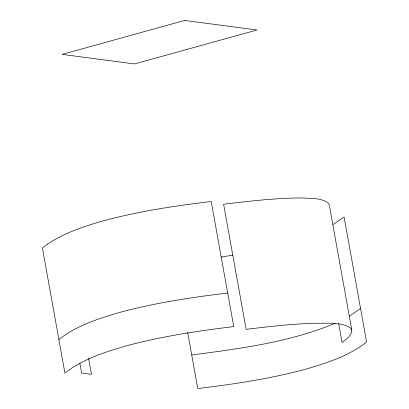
<?xml version="1.0" encoding="UTF-8"?>
<svg xmlns="http://www.w3.org/2000/svg" width="409" height="409" viewBox="0 0 409 409"><rect width="100%" height="100%" fill="white"/><g stroke="black" fill="none" stroke-linecap="round" stroke-linejoin="round"><path stroke-width="0.61" d="M351.842 330.278L350.769 328.146C340.303 321.326 326.648 323.729 314.787 323.192C291.811 323.994 268.938 326.561 246.131 329.347L223.616 204.224C249.572 201.121 275.615 198.033 301.786 197.966C310.6 198.626 320.738 197.532 328.258 203.022L329.332 205.154L351.842 330.278C351.597 335.953 345.958 339.235 342.077 342.543L338.683 323.683M58.87 339.475C76.708 325.569 98.676 318.504 120.123 312.302C155.343 302.788 191.519 297.374 227.69 293.013M360.554 308.504L349.583 316.034M333.115 224.5L344.087 216.969L366.597 342.088C348.759 355.994 326.796 363.059 305.349 369.261C270.124 378.775 233.953 384.189 197.777 388.55L187.711 332.594M335.145 323.309C289.644 342.185 240.241 348.688 191.734 354.966M221.034 257.118L232.956 255.088M88.574 358.335L91.452 374.353L81.621 373.054L79.852 363.197M47.526 244.112L42.403 247.941L64.913 373.059C82.751 359.153 104.719 352.088 126.166 345.886C161.386 336.372 197.562 330.958 233.733 326.597L211.223 201.479C175.047 205.839 138.876 211.254 103.651 220.768C84.157 226.315 64.53 232.803 47.526 244.112M184.658 20.45L62.148 54.397L134.535 63.942L257.046 29.99L184.658 20.45"/></g></svg>
